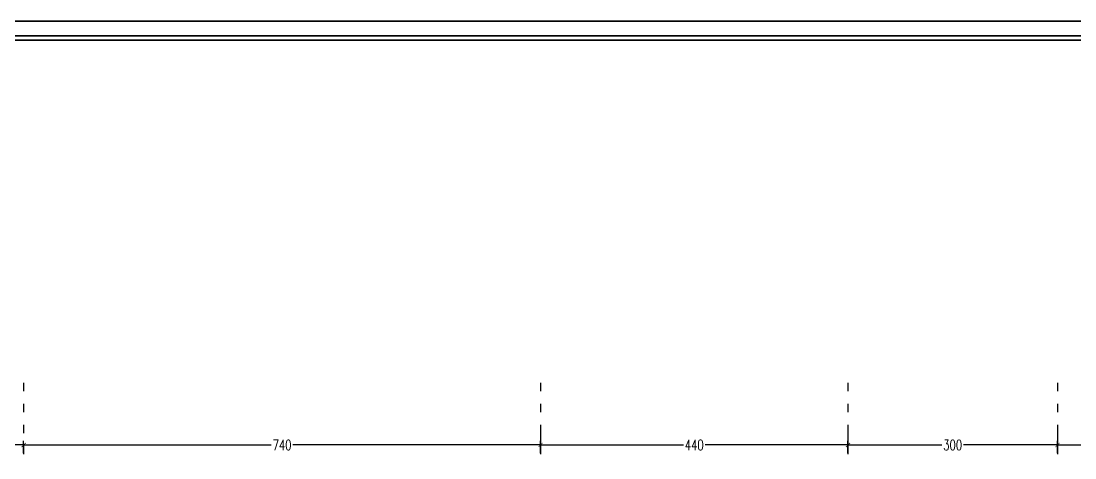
# Model space of a CAD drawing. Header units: centimetres. Extents: x -3207095 to 15275363, y -32656 to 4798027.
# Drawn here: x 678646 to 680155, y 4472477 to 4473102 of the extents above; entities that cross this region are included whole.
import ezdxf

# ---------------------------------------------------------------- set-up
doc = ezdxf.new("R2010")
doc.units = ezdxf.units.CM
doc.linetypes.add('ACAD_ISO03W100', pattern=[30, 12, -18])
doc.linetypes.add('DUZ', pattern=[500, 500])
doc.layers.get('0').update_dxf_attribs({"color": 1, "linetype": 'DUZ'})
doc.layers.add('DIM', color=1, linetype='DUZ')
doc.layers.add('DUVAR', color=7, linetype='Continuous', lineweight=35)
doc.styles.add('DIM', font='ROMANSTW.SHX', dxfattribs={"width": 0.7})
doc.dimstyles.new('1_100', dxfattribs={"dimtxt": 15, "dimasz": 6, "dimexe": 6, "dimexo": 0, "dimgap": 2, "dimtad": 0, "dimdec": 1, "dimzin": 11, "dimdsep": 46, "dimtxsty": 'DIM', "dimblk": 'ARCHTICK', "dimcen": 3, "dimdle": 1.25, "dimclrt": 2, "dimadec": 0, "dimazin": 0, "dimtfac": 1.25, "dimtdec": 1, "dimtix": 1, "dimtofl": 0, "dimtmove": 1, "dimatfit": 3, "dimldrblk": 'ARCHTICK', "dimfxl": 20, "dimfxlon": 1, "dimtolj": 1, "dimtzin": 0, "dimarcsym": 0})

# ---------------------------------------------------------------- blocks, each defined once
blk = doc.blocks.new('_ArchTick')
at = {"color": 0, "linetype": 'ByBlock', "const_width": 0.15}
blk.add_lwpolyline([(-0.5, -0.5), (0.5, 0.5)], dxfattribs=at)
blk = doc.blocks.new('*D296')
at = {"layer": 'Defpoints', "color": 0, "linetype": 'Continuous', "lineweight": 5, "transparency": 16777216}
for p in [(678650.1, 4472495.6), (678210.1, 4472483.7), (678650.1, 4472483.7)]:
    blk.add_point(p, dxfattribs=at)
at = {"layer": 'DIM', "color": 0, "linetype": 'Continuous', "lineweight": -2, "transparency": 16777216}
for p, q in [((678208.8, 4472495.6), (678414.6, 4472495.6)), ((678210.1, 4472483.7), (678210.1, 4472501.6)), ((678651.3, 4472495.6), (678445.6, 4472495.6)), ((678650.1, 4472483.7), (678650.1, 4472501.6))]:
    blk.add_line(p, q, dxfattribs=at)
at = {"layer": 'DIM', "color": 0, "linetype": 'Continuous', "lineweight": -2, "transparency": 16777216, "xscale": 6, "yscale": 6, "zscale": 6, "rotation": 180}
blk.add_blockref('_ArchTick', (678210.1, 4472495.6), dxfattribs=at)
at = {"layer": 'DIM', "color": 0, "linetype": 'Continuous', "lineweight": -2, "transparency": 16777216, "xscale": 6, "yscale": 6, "zscale": 6}
blk.add_blockref('_ArchTick', (678650.1, 4472495.6), dxfattribs=at)
at = {"layer": 'DIM', "color": 2, "linetype": 'Continuous', "lineweight": 5, "transparency": 16777216, "insert": (678430.1, 4472495.6), "char_height": 15, "attachment_point": 5, "style": 'DIM'}
blk.add_mtext('\\A1;440', dxfattribs=at)
blk = doc.blocks.new('*D297')
at = {"layer": 'Defpoints', "color": 0, "linetype": 'Continuous', "lineweight": 5, "transparency": 16777216}
for p in [(679390.1, 4472556.9), (679390.1, 4472495.6), (678650.1, 4472483.7)]:
    blk.add_point(p, dxfattribs=at)
at = {"layer": 'DIM', "color": 0, "linetype": 'Continuous', "lineweight": -2, "transparency": 16777216}
for p, q in [((679390.1, 4472515.6), (679390.1, 4472489.6)), ((678648.8, 4472495.6), (679004.6, 4472495.6)), ((678650.1, 4472483.7), (678650.1, 4472501.6)), ((679391.3, 4472495.6), (679035.6, 4472495.6))]:
    blk.add_line(p, q, dxfattribs=at)
at = {"layer": 'DIM', "color": 0, "linetype": 'Continuous', "lineweight": -2, "transparency": 16777216, "xscale": 6, "yscale": 6, "zscale": 6, "rotation": 180}
blk.add_blockref('_ArchTick', (678650.1, 4472495.6), dxfattribs=at)
at = {"layer": 'DIM', "color": 0, "linetype": 'Continuous', "lineweight": -2, "transparency": 16777216, "xscale": 6, "yscale": 6, "zscale": 6}
blk.add_blockref('_ArchTick', (679390.1, 4472495.6), dxfattribs=at)
at = {"layer": 'DIM', "color": 2, "linetype": 'Continuous', "lineweight": 5, "transparency": 16777216, "insert": (679020.1, 4472495.6), "char_height": 15, "attachment_point": 5, "style": 'DIM'}
blk.add_mtext('\\A1;740', dxfattribs=at)
blk = doc.blocks.new('*D298')
at = {"layer": 'Defpoints', "color": 0, "linetype": 'Continuous', "lineweight": 5, "transparency": 16777216}
for p in [(679830.1, 4472556.9), (679830.1, 4472495.6), (679390.1, 4472483.7)]:
    blk.add_point(p, dxfattribs=at)
at = {"layer": 'DIM', "color": 0, "linetype": 'Continuous', "lineweight": -2, "transparency": 16777216}
for p, q in [((679830.1, 4472515.6), (679830.1, 4472489.6)), ((679388.8, 4472495.6), (679594.6, 4472495.6)), ((679390.1, 4472483.7), (679390.1, 4472501.6)), ((679831.3, 4472495.6), (679625.6, 4472495.6))]:
    blk.add_line(p, q, dxfattribs=at)
at = {"layer": 'DIM', "color": 0, "linetype": 'Continuous', "lineweight": -2, "transparency": 16777216, "xscale": 6, "yscale": 6, "zscale": 6, "rotation": 180}
blk.add_blockref('_ArchTick', (679390.1, 4472495.6), dxfattribs=at)
at = {"layer": 'DIM', "color": 0, "linetype": 'Continuous', "lineweight": -2, "transparency": 16777216, "xscale": 6, "yscale": 6, "zscale": 6}
blk.add_blockref('_ArchTick', (679830.1, 4472495.6), dxfattribs=at)
at = {"layer": 'DIM', "color": 2, "linetype": 'Continuous', "lineweight": 5, "transparency": 16777216, "insert": (679610.1, 4472495.6), "char_height": 15, "attachment_point": 5, "style": 'DIM'}
blk.add_mtext('\\A1;440', dxfattribs=at)
blk = doc.blocks.new('*D299')
at = {"layer": 'Defpoints', "color": 0, "linetype": 'Continuous', "lineweight": 5, "transparency": 16777216}
for p in [(680130.1, 4472556.9), (680130.1, 4472495.6), (679830.1, 4472483.7)]:
    blk.add_point(p, dxfattribs=at)
at = {"layer": 'DIM', "color": 0, "linetype": 'Continuous', "lineweight": -2, "transparency": 16777216}
for p, q in [((680130.1, 4472515.6), (680130.1, 4472489.6)), ((679828.8, 4472495.6), (679964.6, 4472495.6)), ((679830.1, 4472483.7), (679830.1, 4472501.6)), ((680131.3, 4472495.6), (679995.6, 4472495.6))]:
    blk.add_line(p, q, dxfattribs=at)
at = {"layer": 'DIM', "color": 0, "linetype": 'Continuous', "lineweight": -2, "transparency": 16777216, "xscale": 6, "yscale": 6, "zscale": 6, "rotation": 180}
blk.add_blockref('_ArchTick', (679830.1, 4472495.6), dxfattribs=at)
at = {"layer": 'DIM', "color": 0, "linetype": 'Continuous', "lineweight": -2, "transparency": 16777216, "xscale": 6, "yscale": 6, "zscale": 6}
blk.add_blockref('_ArchTick', (680130.1, 4472495.6), dxfattribs=at)
at = {"layer": 'DIM', "color": 2, "linetype": 'Continuous', "lineweight": 5, "transparency": 16777216, "insert": (679980.1, 4472495.6), "char_height": 15, "attachment_point": 5, "style": 'DIM'}
blk.add_mtext('\\A1;300', dxfattribs=at)
blk = doc.blocks.new('*D300')
at = {"layer": 'Defpoints', "color": 0, "linetype": 'Continuous', "lineweight": 5, "transparency": 16777216}
for p in [(680350.1, 4472556.9), (680350.1, 4472495.6), (680130.1, 4472483.7)]:
    blk.add_point(p, dxfattribs=at)
at = {"layer": 'DIM', "color": 0, "linetype": 'Continuous', "lineweight": -2, "transparency": 16777216}
for p, q in [((680350.1, 4472515.6), (680350.1, 4472489.6)), ((680128.8, 4472495.6), (680224.6, 4472495.6)), ((680130.1, 4472483.7), (680130.1, 4472501.6)), ((680351.3, 4472495.6), (680255.6, 4472495.6))]:
    blk.add_line(p, q, dxfattribs=at)
at = {"layer": 'DIM', "color": 0, "linetype": 'Continuous', "lineweight": -2, "transparency": 16777216, "xscale": 6, "yscale": 6, "zscale": 6, "rotation": 180}
blk.add_blockref('_ArchTick', (680130.1, 4472495.6), dxfattribs=at)
at = {"layer": 'DIM', "color": 0, "linetype": 'Continuous', "lineweight": -2, "transparency": 16777216, "xscale": 6, "yscale": 6, "zscale": 6}
blk.add_blockref('_ArchTick', (680350.1, 4472495.6), dxfattribs=at)
at = {"layer": 'DIM', "color": 2, "linetype": 'Continuous', "lineweight": 5, "transparency": 16777216, "insert": (680240.1, 4472495.6), "char_height": 15, "attachment_point": 5, "style": 'DIM'}
blk.add_mtext('\\A1;220', dxfattribs=at)

msp = doc.modelspace()

# ---------------------------------------------------------------- linework, layer by layer
at = {"color": 232, "linetype": 'ACAD_ISO03W100'}
for p, q in [((678650.06, 4472584.38), (678650.06, 4469325.53)), ((679390.06, 4472584.38), (679390.06, 4469325.53)), ((679830.06, 4472584.38), (679830.06, 4469325.53)), ((680130.06, 4472584.38), (680130.06, 4469325.53))]:
    msp.add_line(p, q, dxfattribs=at)
at = {"layer": 'DUVAR'}
for points in [[(675378.44, 4473102.22), (682578.44, 4473102.22), (682578.44, 4468302.22), (675378.44, 4468302.22)], [(675399.44, 4473081.22), (682557.44, 4473081.22), (682557.44, 4468323.22), (675399.44, 4468323.22)], [(675405.74, 4473074.92), (682551.14, 4473074.92), (682551.14, 4468329.52), (675405.74, 4468329.52)]]:
    msp.add_lwpolyline(points, close=True, dxfattribs=at)

# ---------------------------------------------------------------- dimensions: what is measured, and where the dimension line sits
at = {"layer": 'DIM', "linetype": 'Continuous', "lineweight": 5}
for base, p1, p2, picture, middle in [((679390.06, 4472495.55), (678650.06, 4472483.73), (679390.06, 4472556.87), '*D297', (679020.06, 4472495.55)), ((679830.06, 4472495.55), (679390.06, 4472483.73), (679830.06, 4472556.87), '*D298', (679610.06, 4472495.55)), ((680130.06, 4472495.55), (679830.06, 4472483.73), (680130.06, 4472556.87), '*D299', (679980.06, 4472495.55)), ((680350.06, 4472495.55), (680130.06, 4472483.73), (680350.06, 4472556.87), '*D300', (680240.06, 4472495.55)), ((678650.06, 4472495.55), (678210.06, 4472483.73), (678650.06, 4472483.73), '*D296', (678430.06, 4472495.55))]:
    dim = msp.add_linear_dim(base=base, p1=p1, p2=p2, dimstyle='1_100', dxfattribs=at)
    dim.commit()
    dim.dimension.update_dxf_attribs({"geometry": picture, "text_midpoint": middle})

doc.saveas('drawing.dxf')
